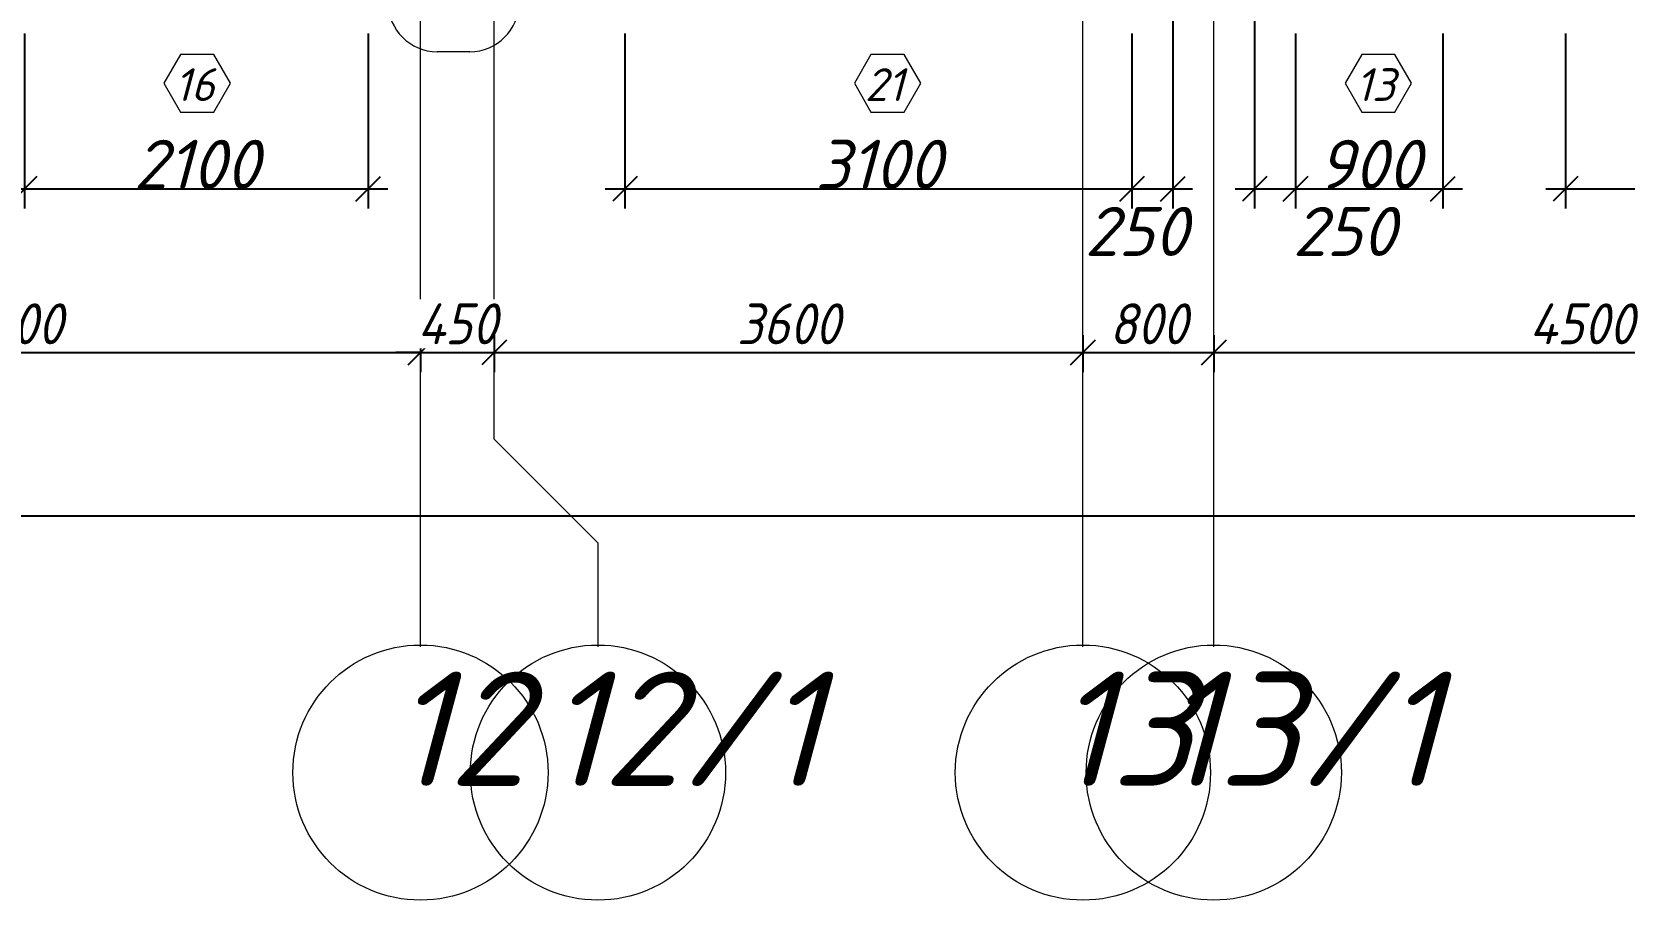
# Model space of a CAD drawing. Header units: millimetres. Extents: x 12986 to 523328, y -9759 to 30092.
# Drawn here: x 275031 to 284766, y -8465 to -3156 of the extents above; entities that cross this region are included whole.
import ezdxf

# ---------------------------------------------------------------- set-up
doc = ezdxf.new("R2010")
doc.units = ezdxf.units.MM
for name, color, linetype, lineweight in [('A-ANNO-DIMS', 7, 'Continuous', 9), ('A-DETL-2', 7, 'Continuous', 5), ('A-GLAZ-IDEN', 7, 'Continuous', 9), ('Оси', 7, 'Continuous', 9), ('Оси-1', 7, 'Continuous', 20)]:
    doc.layers.add(name, color=color, linetype=linetype, lineweight=lineweight)
doc.styles.add('ISOCPEUR_I', font='isocpeui.ttf', dxfattribs={"height": 250})
doc.styles.add('ISOCPEUR_I_1', font='isocpeui.ttf', dxfattribs={"width": 0.9, "height": 250})
doc.styles.add('ISOCPEUR_I_2', font='isocpeui.ttf', dxfattribs={"height": 300})
doc.dimstyles.new('ISO-2_0_0_9К_СРЕДНИЙ', dxfattribs={"dimscale": 304.8, "dimtxt": 199.196235, "dimasz": 0.492126, "dimexe": 0.393701, "dimexo": 0, "dimgap": 0, "dimtad": 1, "dimdec": 0, "dimzin": 0, "dimdsep": 46, "dimtxsty": 'ISOCPEUR_I_2', "dimblk1": 'OBLIQUE', "dimblk2": 'OBLIQUE', "dimsah": 1, "dimcen": 0.09, "dimdle": 0.393701, "dimazin": 0, "dimtfac": 1, "dimtdec": 4, "dimtix": 1, "dimtmove": 2, "dimatfit": 3, "dimfxl": 1, "dimtvp": 1, "dimtolj": 1, "dimtzin": 0, "dimarcsym": 2})
doc.dimstyles.new('ISO-2_0_0_9К_СРЕДНИЙ_2', dxfattribs={"dimscale": 304.8, "dimtxt": 199.196235, "dimasz": 0.492126, "dimexe": 0.393701, "dimexo": 0, "dimgap": 0, "dimtad": 1, "dimdec": 0, "dimzin": 0, "dimdsep": 46, "dimtxsty": 'ISOCPEUR_I_2', "dimblk1": 'OBLIQUE', "dimblk2": 'OBLIQUE', "dimsah": 1, "dimcen": 0.09, "dimdle": 0.393701, "dimazin": 0, "dimtfac": 1, "dimtdec": 4, "dimtix": 1, "dimtmove": 0, "dimatfit": 3, "dimfxl": 1, "dimtvp": 1, "dimtolj": 1, "dimtzin": 0, "dimarcsym": 2})
doc.dimstyles.new('ISO-2_5_0_9К_БОЛЬШОЙ__с_подложкой_', dxfattribs={"dimscale": 304.8, "dimtxt": 248.995294, "dimasz": 0.492126, "dimexe": 0.393701, "dimexo": 0, "dimgap": 0.164042, "dimtad": 1, "dimdec": 0, "dimzin": 0, "dimdsep": 46, "dimtxsty": 'ISOCPEUR_I_1', "dimblk1": 'OBLIQUE', "dimblk2": 'OBLIQUE', "dimsah": 1, "dimcen": 0.09, "dimdle": 0.393701, "dimazin": 0, "dimtfac": 1, "dimtdec": 4, "dimtix": 1, "dimtmove": 0, "dimatfit": 3, "dimfxl": 1, "dimtvp": 1, "dimtfill": 1, "dimtolj": 1, "dimtzin": 0, "dimarcsym": 2})
doc.dimstyles.new('ISO-2_5_0_9К_БОЛЬШОЙ__с_подложкой__2', dxfattribs={"dimscale": 304.8, "dimtxt": 248.995294, "dimasz": 0.492126, "dimexe": 0.393701, "dimexo": 0, "dimgap": 0.164042, "dimtad": 1, "dimdec": 0, "dimzin": 0, "dimdsep": 46, "dimtxsty": 'ISOCPEUR_I_1', "dimblk1": 'OBLIQUE', "dimblk2": 'OBLIQUE', "dimsah": 1, "dimcen": 0.09, "dimdle": 0.393701, "dimazin": 0, "dimtfac": 1, "dimtdec": 4, "dimtix": 1, "dimtmove": 2, "dimatfit": 3, "dimfxl": 1, "dimtvp": 1, "dimtfill": 1, "dimtolj": 1, "dimtzin": 0, "dimarcsym": 2})

# ---------------------------------------------------------------- blocks, each defined once
blk = doc.blocks.new('Ось сетки - Круг_Ø6_00__ISO-2_5_0_9K_ кружки поменьше-23056867-АР1_1_Кладочный план 2 этажа')
at = {"layer": 'Оси'}
blk.add_circle((0, 0), 2.6, dxfattribs=at)
blk = doc.blocks.new('_Oblique')
at = {"color": 0, "linetype": 'ByBlock', "lineweight": -2}
blk.add_line((-0.5, -0.5), (0.5, 0.5), dxfattribs=at)
blk = doc.blocks.new('*D2096')
at = {"layer": 'A-ANNO-DIMS', "color": 0, "lineweight": -2, "transparency": 16777216}
for p, q in [((274986.9, -3165.9), (274986.9, -4235.9)), ((277086.9, -3165.9), (277086.9, -4235.9)), ((274866.9, -4115.9), (277206.9, -4115.9))]:
    blk.add_line(p, q, dxfattribs=at)
at = {"layer": 'Defpoints', "color": 0, "transparency": 16777216}
for p in [(274986.9, -3165.9), (277086.9, -3165.9), (277086.9, -4115.9)]:
    blk.add_point(p, dxfattribs=at)
at = {"layer": 'A-ANNO-DIMS', "color": 0, "lineweight": -2, "transparency": 16777216, "xscale": 150, "yscale": 150, "zscale": 150, "rotation": 180}
blk.add_blockref('_Oblique', (274986.9, -4115.9), dxfattribs=at)
at = {"layer": 'A-ANNO-DIMS', "color": 0, "lineweight": -2, "transparency": 16777216, "xscale": 150, "yscale": 150, "zscale": 150}
blk.add_blockref('_Oblique', (277086.9, -4115.9), dxfattribs=at)
at = {"layer": 'A-ANNO-DIMS', "color": 0, "transparency": 16777216, "insert": (276036.9, -3965.9), "char_height": 300, "width": 560.814, "attachment_point": 5, "style": 'ISOCPEUR_I_2'}
blk.add_mtext('\\A1;2100', dxfattribs=at)
blk = doc.blocks.new('*D2097')
at = {"layer": 'A-ANNO-DIMS', "color": 0, "lineweight": -2, "transparency": 16777216}
for p, q in [((278656.9, -3165.9), (278656.9, -4235.9)), ((281756.9, -3165.9), (281756.9, -4235.9)), ((278536.9, -4115.9), (281876.9, -4115.9))]:
    blk.add_line(p, q, dxfattribs=at)
at = {"layer": 'Defpoints', "color": 0, "transparency": 16777216}
for p in [(278656.9, -3165.9), (281756.9, -3165.9), (281756.9, -4115.9)]:
    blk.add_point(p, dxfattribs=at)
at = {"layer": 'A-ANNO-DIMS', "color": 0, "lineweight": -2, "transparency": 16777216, "xscale": 150, "yscale": 150, "zscale": 150, "rotation": 180}
blk.add_blockref('_Oblique', (278656.9, -4115.9), dxfattribs=at)
at = {"layer": 'A-ANNO-DIMS', "color": 0, "lineweight": -2, "transparency": 16777216, "xscale": 150, "yscale": 150, "zscale": 150}
blk.add_blockref('_Oblique', (281756.9, -4115.9), dxfattribs=at)
at = {"layer": 'A-ANNO-DIMS', "color": 0, "transparency": 16777216, "insert": (280206.9, -3965.9), "char_height": 300, "width": 560.814, "attachment_point": 5, "style": 'ISOCPEUR_I_2'}
blk.add_mtext('\\A1;3100', dxfattribs=at)
blk = doc.blocks.new('*D2098')
at = {"layer": 'A-ANNO-DIMS', "color": 0, "lineweight": -2, "transparency": 16777216}
for p, q in [((282006.9, -2865.9), (282006.9, -4235.9)), ((281756.9, -3165.9), (281756.9, -4235.9)), ((281636.9, -4115.9), (282126.9, -4115.9))]:
    blk.add_line(p, q, dxfattribs=at)
at = {"layer": 'Defpoints', "color": 0, "transparency": 16777216}
for p in [(282006.9, -2865.9), (281756.9, -3165.9), (282006.9, -4115.9)]:
    blk.add_point(p, dxfattribs=at)
at = {"layer": 'A-ANNO-DIMS', "color": 0, "lineweight": -2, "transparency": 16777216, "xscale": 150, "yscale": 150, "zscale": 150, "rotation": 180}
blk.add_blockref('_Oblique', (281756.9, -4115.9), dxfattribs=at)
at = {"layer": 'A-ANNO-DIMS', "color": 0, "lineweight": -2, "transparency": 16777216, "xscale": 150, "yscale": 150, "zscale": 150}
blk.add_blockref('_Oblique', (282006.9, -4115.9), dxfattribs=at)
at = {"layer": 'A-ANNO-DIMS', "color": 0, "transparency": 16777216, "insert": (281467.4, -4226.1), "char_height": 300, "width": 455.087, "attachment_point": 1, "line_spacing_factor": 1.149209, "style": 'ISOCPEUR_I_2'}
blk.add_mtext('\\A1;250', dxfattribs=at)
blk = doc.blocks.new('*D2099')
at = {"layer": 'A-ANNO-DIMS', "color": 0, "lineweight": -2, "transparency": 16777216}
for p, q in [((282506.9, -2865.9), (282506.9, -4235.9)), ((282756.9, -3165.9), (282756.9, -4235.9)), ((282386.9, -4115.9), (282876.9, -4115.9))]:
    blk.add_line(p, q, dxfattribs=at)
at = {"layer": 'Defpoints', "color": 0, "transparency": 16777216}
for p in [(282506.9, -2865.9), (282756.9, -3165.9), (282756.9, -4115.9)]:
    blk.add_point(p, dxfattribs=at)
at = {"layer": 'A-ANNO-DIMS', "color": 0, "lineweight": -2, "transparency": 16777216, "xscale": 150, "yscale": 150, "zscale": 150, "rotation": 180}
blk.add_blockref('_Oblique', (282506.9, -4115.9), dxfattribs=at)
at = {"layer": 'A-ANNO-DIMS', "color": 0, "lineweight": -2, "transparency": 16777216, "xscale": 150, "yscale": 150, "zscale": 150}
blk.add_blockref('_Oblique', (282756.9, -4115.9), dxfattribs=at)
at = {"layer": 'A-ANNO-DIMS', "color": 0, "transparency": 16777216, "insert": (282739.6, -4226.1), "char_height": 300, "width": 455.087, "attachment_point": 1, "line_spacing_factor": 1.149209, "style": 'ISOCPEUR_I_2'}
blk.add_mtext('\\A1;250', dxfattribs=at)
blk = doc.blocks.new('*D2100')
at = {"layer": 'A-ANNO-DIMS', "color": 0, "lineweight": -2, "transparency": 16777216}
for p, q in [((282756.9, -3165.9), (282756.9, -4235.9)), ((283656.9, -3165.9), (283656.9, -4235.9)), ((282636.9, -4115.9), (283776.9, -4115.9))]:
    blk.add_line(p, q, dxfattribs=at)
at = {"layer": 'Defpoints', "color": 0, "transparency": 16777216}
for p in [(282756.9, -3165.9), (283656.9, -3165.9), (283656.9, -4115.9)]:
    blk.add_point(p, dxfattribs=at)
at = {"layer": 'A-ANNO-DIMS', "color": 0, "lineweight": -2, "transparency": 16777216, "xscale": 150, "yscale": 150, "zscale": 150, "rotation": 180}
blk.add_blockref('_Oblique', (282756.9, -4115.9), dxfattribs=at)
at = {"layer": 'A-ANNO-DIMS', "color": 0, "lineweight": -2, "transparency": 16777216, "xscale": 150, "yscale": 150, "zscale": 150}
blk.add_blockref('_Oblique', (283656.9, -4115.9), dxfattribs=at)
at = {"layer": 'A-ANNO-DIMS', "color": 0, "transparency": 16777216, "insert": (283206.9, -3965.9), "char_height": 300, "width": 455.087, "attachment_point": 5, "style": 'ISOCPEUR_I_2'}
blk.add_mtext('\\A1;900', dxfattribs=at)
blk = doc.blocks.new('*D2101')
at = {"layer": 'A-ANNO-DIMS', "color": 0, "lineweight": -2, "transparency": 16777216}
for p, q in [((284406.9, -3165.9), (284406.9, -4235.9)), ((286506.9, -3165.9), (286506.9, -4235.9)), ((284286.9, -4115.9), (286626.9, -4115.9))]:
    blk.add_line(p, q, dxfattribs=at)
at = {"layer": 'Defpoints', "color": 0, "transparency": 16777216}
for p in [(284406.9, -3165.9), (286506.9, -3165.9), (286506.9, -4115.9)]:
    blk.add_point(p, dxfattribs=at)
at = {"layer": 'A-ANNO-DIMS', "color": 0, "lineweight": -2, "transparency": 16777216, "xscale": 150, "yscale": 150, "zscale": 150, "rotation": 180}
blk.add_blockref('_Oblique', (284406.9, -4115.9), dxfattribs=at)
at = {"layer": 'A-ANNO-DIMS', "color": 0, "lineweight": -2, "transparency": 16777216, "xscale": 150, "yscale": 150, "zscale": 150}
blk.add_blockref('_Oblique', (286506.9, -4115.9), dxfattribs=at)
at = {"layer": 'A-ANNO-DIMS', "color": 0, "transparency": 16777216, "insert": (285456.9, -3965.9), "char_height": 300, "width": 560.814, "attachment_point": 5, "style": 'ISOCPEUR_I_2'}
blk.add_mtext('\\A1;2100', dxfattribs=at)
blk = doc.blocks.new('*D2151')
at = {"layer": 'A-ANNO-DIMS', "color": 0, "lineweight": -2, "transparency": 16777216}
for p, q in [((272406.9, -5010), (272406.9, -5236.1)), ((277406.9, -5010), (277406.9, -5236.1)), ((272286.9, -5116.1), (277526.9, -5116.1))]:
    blk.add_line(p, q, dxfattribs=at)
at = {"layer": 'Defpoints', "color": 0, "transparency": 16777216}
for p in [(272406.9, -5010), (277406.9, -5010), (277406.9, -5116.1)]:
    blk.add_point(p, dxfattribs=at)
at = {"layer": 'A-ANNO-DIMS', "color": 0, "lineweight": -2, "transparency": 16777216, "xscale": 150, "yscale": 150, "zscale": 150, "rotation": 180}
blk.add_blockref('_Oblique', (272406.9, -5116.1), dxfattribs=at)
at = {"layer": 'A-ANNO-DIMS', "color": 0, "lineweight": -2, "transparency": 16777216, "xscale": 150, "yscale": 150, "zscale": 150}
blk.add_blockref('_Oblique', (277406.9, -5116.1), dxfattribs=at)
at = {"layer": 'A-ANNO-DIMS', "color": 0, "transparency": 16777216, "insert": (274906.9, -4941.1), "char_height": 250, "width": 758.478, "attachment_point": 5, "style": 'ISOCPEUR_I_1', "bg_fill": 3, "box_fill_scale": 1.1, "bg_fill_color": 256, "bg_fill_true_color": 13158600, "bg_fill_transparency": 0}
blk.add_mtext('\\A1;5000', dxfattribs=at)
blk = doc.blocks.new('*D2152')
at = {"layer": 'A-ANNO-DIMS', "color": 0, "lineweight": -2, "transparency": 16777216}
for p, q in [((277406.9, -5010), (277406.9, -5236.1)), ((277856.9, -5010), (277856.9, -5236.1)), ((277406.9, -5116.1), (277256.9, -5116.1)), ((277406.9, -5116.1), (277856.9, -5116.1)), ((277856.9, -5116.1), (278006.9, -5116.1))]:
    blk.add_line(p, q, dxfattribs=at)
at = {"layer": 'A-ANNO-DIMS', "color": 0, "lineweight": -2, "transparency": 16777216, "xscale": 150, "yscale": 150, "zscale": 150}
blk.add_blockref('_Oblique', (277406.9, -5116.1), dxfattribs=at)
at = {"layer": 'A-ANNO-DIMS', "color": 0, "lineweight": -2, "transparency": 16777216, "xscale": 150, "yscale": 150, "zscale": 150, "rotation": 180}
blk.add_blockref('_Oblique', (277856.9, -5116.1), dxfattribs=at)
at = {"layer": 'A-ANNO-DIMS', "color": 0, "transparency": 16777216, "insert": (277631.9, -4941.1), "char_height": 250, "width": 591.843, "attachment_point": 5, "style": 'ISOCPEUR_I_1', "bg_fill": 3, "box_fill_scale": 1.1, "bg_fill_color": 256, "bg_fill_true_color": 13158600, "bg_fill_transparency": 0}
blk.add_mtext('\\A1;450', dxfattribs=at)
at = {"layer": 'Defpoints', "color": 0, "transparency": 16777216}
for p in [(277406.9, -5010), (277856.9, -5010), (277856.9, -5116.1)]:
    blk.add_point(p, dxfattribs=at)
blk = doc.blocks.new('*D2153')
at = {"layer": 'A-ANNO-DIMS', "color": 0, "lineweight": -2, "transparency": 16777216}
for p, q in [((277856.9, -5010), (277856.9, -5236.1)), ((281456.9, -5010), (281456.9, -5236.1)), ((277736.9, -5116.1), (281576.9, -5116.1))]:
    blk.add_line(p, q, dxfattribs=at)
at = {"layer": 'Defpoints', "color": 0, "transparency": 16777216}
for p in [(277856.9, -5010), (281456.9, -5010), (281456.9, -5116.1)]:
    blk.add_point(p, dxfattribs=at)
at = {"layer": 'A-ANNO-DIMS', "color": 0, "lineweight": -2, "transparency": 16777216, "xscale": 150, "yscale": 150, "zscale": 150, "rotation": 180}
blk.add_blockref('_Oblique', (277856.9, -5116.1), dxfattribs=at)
at = {"layer": 'A-ANNO-DIMS', "color": 0, "lineweight": -2, "transparency": 16777216, "xscale": 150, "yscale": 150, "zscale": 150}
blk.add_blockref('_Oblique', (281456.9, -5116.1), dxfattribs=at)
at = {"layer": 'A-ANNO-DIMS', "color": 0, "transparency": 16777216, "insert": (279656.9, -4941.1), "char_height": 250, "width": 758.478, "attachment_point": 5, "style": 'ISOCPEUR_I_1', "bg_fill": 3, "box_fill_scale": 1.1, "bg_fill_color": 256, "bg_fill_true_color": 13158600, "bg_fill_transparency": 0}
blk.add_mtext('\\A1;3600', dxfattribs=at)
blk = doc.blocks.new('*D2154')
at = {"layer": 'A-ANNO-DIMS', "color": 0, "lineweight": -2, "transparency": 16777216}
for p, q in [((281456.9, -5010), (281456.9, -5236.1)), ((282256.9, -5010), (282256.9, -5236.1)), ((281336.9, -5116.1), (282376.9, -5116.1))]:
    blk.add_line(p, q, dxfattribs=at)
at = {"layer": 'Defpoints', "color": 0, "transparency": 16777216}
for p in [(281456.9, -5010), (282256.9, -5010), (282256.9, -5116.1)]:
    blk.add_point(p, dxfattribs=at)
at = {"layer": 'A-ANNO-DIMS', "color": 0, "lineweight": -2, "transparency": 16777216, "xscale": 150, "yscale": 150, "zscale": 150, "rotation": 180}
blk.add_blockref('_Oblique', (281456.9, -5116.1), dxfattribs=at)
at = {"layer": 'A-ANNO-DIMS', "color": 0, "lineweight": -2, "transparency": 16777216, "xscale": 150, "yscale": 150, "zscale": 150}
blk.add_blockref('_Oblique', (282256.9, -5116.1), dxfattribs=at)
at = {"layer": 'A-ANNO-DIMS', "color": 0, "transparency": 16777216, "insert": (281856.9, -4941.1), "char_height": 250, "width": 568.858, "attachment_point": 5, "style": 'ISOCPEUR_I_1', "bg_fill": 3, "box_fill_scale": 1.1, "bg_fill_color": 256, "bg_fill_true_color": 13158600, "bg_fill_transparency": 0}
blk.add_mtext('\\A1;800', dxfattribs=at)
blk = doc.blocks.new('*D2155')
at = {"layer": 'A-ANNO-DIMS', "color": 0, "lineweight": -2, "transparency": 16777216}
for p, q in [((282256.9, -5010), (282256.9, -5236.1)), ((286756.9, -5010), (286756.9, -5236.1)), ((282136.9, -5116.1), (286876.9, -5116.1))]:
    blk.add_line(p, q, dxfattribs=at)
at = {"layer": 'Defpoints', "color": 0, "transparency": 16777216}
for p in [(282256.9, -5010), (286756.9, -5010), (286756.9, -5116.1)]:
    blk.add_point(p, dxfattribs=at)
at = {"layer": 'A-ANNO-DIMS', "color": 0, "lineweight": -2, "transparency": 16777216, "xscale": 150, "yscale": 150, "zscale": 150, "rotation": 180}
blk.add_blockref('_Oblique', (282256.9, -5116.1), dxfattribs=at)
at = {"layer": 'A-ANNO-DIMS', "color": 0, "lineweight": -2, "transparency": 16777216, "xscale": 150, "yscale": 150, "zscale": 150}
blk.add_blockref('_Oblique', (286756.9, -5116.1), dxfattribs=at)
at = {"layer": 'A-ANNO-DIMS', "color": 0, "transparency": 16777216, "insert": (284506.9, -4941.1), "char_height": 250, "width": 781.462, "attachment_point": 5, "style": 'ISOCPEUR_I_1', "bg_fill": 3, "box_fill_scale": 1.1, "bg_fill_color": 256, "bg_fill_true_color": 13158600, "bg_fill_transparency": 0}
blk.add_mtext('\\A1;4500', dxfattribs=at)
blk = doc.blocks.new('*D2182')
at = {"layer": 'A-ANNO-DIMS', "color": 0, "lineweight": -2, "transparency": 16777216}
for p, q in [((239206.9, -6009.7), (239206.9, -6235.8)), ((364106.9, -6009.7), (364106.9, -6235.8)), ((239086.9, -6115.8), (299882.7, -6115.8)), ((364226.9, -6115.8), (300884.9, -6115.8))]:
    blk.add_line(p, q, dxfattribs=at)
at = {"layer": 'Defpoints', "color": 0, "transparency": 16777216}
for p in [(239206.9, -6009.7), (364106.9, -6009.7), (364106.9, -6115.8)]:
    blk.add_point(p, dxfattribs=at)
at = {"layer": 'A-ANNO-DIMS', "color": 0, "lineweight": -2, "transparency": 16777216, "xscale": 150, "yscale": 150, "zscale": 150, "rotation": 180}
blk.add_blockref('_Oblique', (239206.9, -6115.8), dxfattribs=at)
at = {"layer": 'A-ANNO-DIMS', "color": 0, "lineweight": -2, "transparency": 16777216, "xscale": 150, "yscale": 150, "zscale": 150}
blk.add_blockref('_Oblique', (364106.9, -6115.8), dxfattribs=at)
at = {"layer": 'A-ANNO-DIMS', "color": 0, "transparency": 16777216, "insert": (299832.1, -5739.1), "char_height": 250, "width": 1103.241, "attachment_point": 1, "line_spacing_factor": 1.149209, "style": 'ISOCPEUR_I_1', "bg_fill": 3, "box_fill_scale": 1.1, "bg_fill_color": 256, "bg_fill_true_color": 13158600, "bg_fill_transparency": 0}
blk.add_mtext('\\A1;124900', dxfattribs=at)
blk = doc.blocks.new('AAR_СКБ_Марка_Окна_Перемычка и проем - Марка проема-25443838-АР1_1_Кладочный план 2 этажа')
at = {"layer": 'A-GLAZ-IDEN'}
for p, q in [((-0.968, -0.984), (-1.986, -2.747)), ((1.067, -0.984), (-0.968, -0.984)), ((2.085, -2.747), (1.067, -0.984)), ((-1.986, -2.747), (-0.968, -4.509)), ((1.067, -4.509), (2.085, -2.747)), ((-0.968, -4.509), (1.067, -4.509))]:
    blk.add_line(p, q, dxfattribs=at)

msp = doc.modelspace()

# ---------------------------------------------------------------- linework, layer by layer
at = {"layer": 'A-DETL-2'}
msp.add_line((277709.03594, -3277.15312), (277509.03594, -3277.15312), dxfattribs=at)
for centre, start, end in [((277509.03594, -2977.15312), 180, 270), ((277709.03594, -2977.15312), 270, 0)]:
    msp.add_arc(centre, 300, start, end, dxfattribs=at)
at = {"layer": 'Оси'}
for p, q in [((277856.85078, -5645.9327), (278491.85078, -6280.9327)), ((278491.85078, -6280.9327), (278491.85078, -6915.9327))]:
    msp.add_line(p, q, dxfattribs=at)
at = {"layer": 'Оси-1'}
for p, q in [((277406.85078, -6915.9327), (277406.85078, 25871.01046)), ((277856.85078, -5645.9327), (277856.85078, 25871.01046)), ((281456.85078, -6915.9327), (281456.85078, 25871.01046)), ((282256.85078, -6915.9327), (282256.85078, 25871.01046))]:
    msp.add_line(p, q, dxfattribs=at)

# ---------------------------------------------------------------- block references
at = {"layer": 'A-GLAZ-IDEN', "xscale": 99.99999999999993, "yscale": 99.99999999999993, "zscale": 99.99999999999993}
for p in [(276036.85079, -3195.96699), (280257.96524, -3195.96699), (283257.96524, -3195.96699)]:
    msp.add_blockref('AAR_СКБ_Марка_Окна_Перемычка и проем - Марка проема-25443838-АР1_1_Кладочный план 2 этажа', p, dxfattribs=at)
at = {"layer": 'Оси', "xscale": 300, "yscale": 300, "zscale": 99.99999999999993}
for p in [(277406.85078, -7684.8654), (278491.85078, -7684.8654), (281456.85078, -7684.8654), (282256.85078, -7684.8654)]:
    msp.add_blockref('Ось сетки - Круг_Ø6_00__ISO-2_5_0_9K_ кружки поменьше-23056867-АР1_1_Кладочный план 2 этажа', p, dxfattribs=at)

# ---------------------------------------------------------------- texts
at = {"layer": 'A-GLAZ-IDEN', "char_height": 200, "width": 274.177125, "attachment_point": 1, "style": 'ISOCPEUR_I_2'}
for s, insert in [('16', (275902.95226, -3378.60836)), ('21', (280124.06671, -3378.60836)), ('13', (283124.06672, -3378.60836))]:
    msp.add_mtext(s, dxfattribs=dict(at, insert=insert))
at = {"layer": 'Оси', "char_height": 700, "attachment_point": 1, "style": 'ISOCPEUR_I'}
for s, insert, width in [('12', (277225.77246, -7067.15805), 346.329), ('12/1', (278167.67246, -7067.15805), 692.658), ('13', (281275.77246, -7067.15805), 346.329), ('13/1', (281932.67246, -7067.15805), 692.658)]:
    msp.add_mtext(s, dxfattribs=dict(at, insert=insert, width=width))

# ---------------------------------------------------------------- dimensions: what is measured, and where the dimension line sits
at = {"layer": 'A-ANNO-DIMS'}
for base, p1, p2, override, picture, middle in [((282006.85079, -4115.93701), (281756.85079, -3165.9327), (282006.85079, -2865.9327), {"dimpost": '<>', "dimfxl": 390.512484}, '*D2098', (281694.90045, -4426.09017)), ((282756.8508, -4115.93701), (282506.85079, -2865.9327), (282756.8508, -3165.9327), {"dimpost": '<>', "dimfxl": 390.512488}, '*D2099', (282967.19051, -4426.09017))]:
    dim = msp.add_linear_dim(base=base, p1=p1, p2=p2, dimstyle='ISO-2_0_0_9К_СРЕДНИЙ', override=override, dxfattribs=at)
    dim.commit()
    dim.dimension.update_dxf_attribs({"geometry": picture, "text_midpoint": middle, "dimtype": 160})
for base, p1, p2, override, picture, middle in [((277086.85079, -4115.93701), (274986.85079, -3165.9327), (277086.85079, -3165.9327), {"dimpost": '<>', "dimfxl": 2100}, '*D2096', (276036.85079, -3965.93701)), ((281756.85079, -4115.93701), (278656.85079, -3165.9327), (281756.85079, -3165.9327), {"dimpost": '<>', "dimfxl": 3100}, '*D2097', (280206.85079, -3965.93701)), ((283656.8508, -4115.93701), (282756.8508, -3165.9327), (283656.8508, -3165.9327), {"dimpost": '<>', "dimfxl": 900}, '*D2100', (283206.8508, -3965.93701)), ((286506.85083, -4115.93701), (284406.85083, -3165.9327), (286506.85083, -3165.9327), {"dimpost": '<>', "dimfxl": 2100}, '*D2101', (285456.85083, -3965.93701))]:
    dim = msp.add_linear_dim(base=base, p1=p1, p2=p2, dimstyle='ISO-2_0_0_9К_СРЕДНИЙ_2', override=override, dxfattribs=at)
    dim.commit()
    dim.dimension.update_dxf_attribs({"geometry": picture, "text_midpoint": middle})

# ---------------------------------------------------------------- next in the draw order: dimensions: what is measured, and where the dimension line sits
dim = msp.add_linear_dim(base=(277406.85078, -5116.11108), p1=(272406.85078, -5010.04506), p2=(277406.85078, -5010.04506), dimstyle='ISO-2_5_0_9К_БОЛЬШОЙ__с_подложкой_', override={"dimpost": '<>', "dimfxl": 5000}, dxfattribs=at)
dim.commit()
dim.dimension.update_dxf_attribs({"geometry": '*D2151', "text_midpoint": (274906.85078, -4941.11108)})
dim = msp.add_linear_dim(base=(364106.85078, -6115.75466), p1=(239206.85081, -6009.68864), p2=(364106.85078, -6009.68864), dimstyle='ISO-2_5_0_9К_БОЛЬШОЙ__с_подложкой__2', override={"dimpost": '<>', "dimfxl": 124899.999966}, dxfattribs=at)
dim.commit()
dim.dimension.update_dxf_attribs({"geometry": '*D2182', "text_midpoint": (300383.75914, -5905.80739), "dimtype": 160})

# ---------------------------------------------------------------- next in the draw order: dimensions: what is measured, and where the dimension line sits
dim = msp.add_linear_dim(base=(277856.85078, -5116.11108), p1=(277406.85078, -5010.04506), p2=(277856.85078, -5010.04506), dimstyle='ISO-2_5_0_9К_БОЛЬШОЙ__с_подложкой_', override={"dimpost": '<>', "dimfxl": 450}, dxfattribs=at)
dim.commit()
dim.dimension.update_dxf_attribs({"geometry": '*D2152', "text_midpoint": (277631.85078, -4941.11108)})

# ---------------------------------------------------------------- next in the draw order: dimensions: what is measured, and where the dimension line sits
dim = msp.add_linear_dim(base=(281456.85078, -5116.11108), p1=(277856.85078, -5010.04506), p2=(281456.85078, -5010.04506), dimstyle='ISO-2_5_0_9К_БОЛЬШОЙ__с_подложкой_', override={"dimpost": '<>', "dimfxl": 3600}, dxfattribs=at)
dim.commit()
dim.dimension.update_dxf_attribs({"geometry": '*D2153', "text_midpoint": (279656.85078, -4941.11108)})

# ---------------------------------------------------------------- next in the draw order: dimensions: what is measured, and where the dimension line sits
dim = msp.add_linear_dim(base=(282256.85078, -5116.11108), p1=(281456.85078, -5010.04506), p2=(282256.85078, -5010.04506), dimstyle='ISO-2_5_0_9К_БОЛЬШОЙ__с_подложкой_', override={"dimpost": '<>', "dimfxl": 800}, dxfattribs=at)
dim.commit()
dim.dimension.update_dxf_attribs({"geometry": '*D2154', "text_midpoint": (281856.85078, -4941.11108)})

# ---------------------------------------------------------------- next in the draw order: dimensions: what is measured, and where the dimension line sits
dim = msp.add_linear_dim(base=(286756.85078, -5116.11108), p1=(282256.85078, -5010.04506), p2=(286756.85078, -5010.04506), dimstyle='ISO-2_5_0_9К_БОЛЬШОЙ__с_подложкой_', override={"dimpost": '<>', "dimfxl": 4500}, dxfattribs=at)
dim.commit()
dim.dimension.update_dxf_attribs({"geometry": '*D2155', "text_midpoint": (284506.85078, -4941.11108)})

doc.saveas('drawing.dxf')
